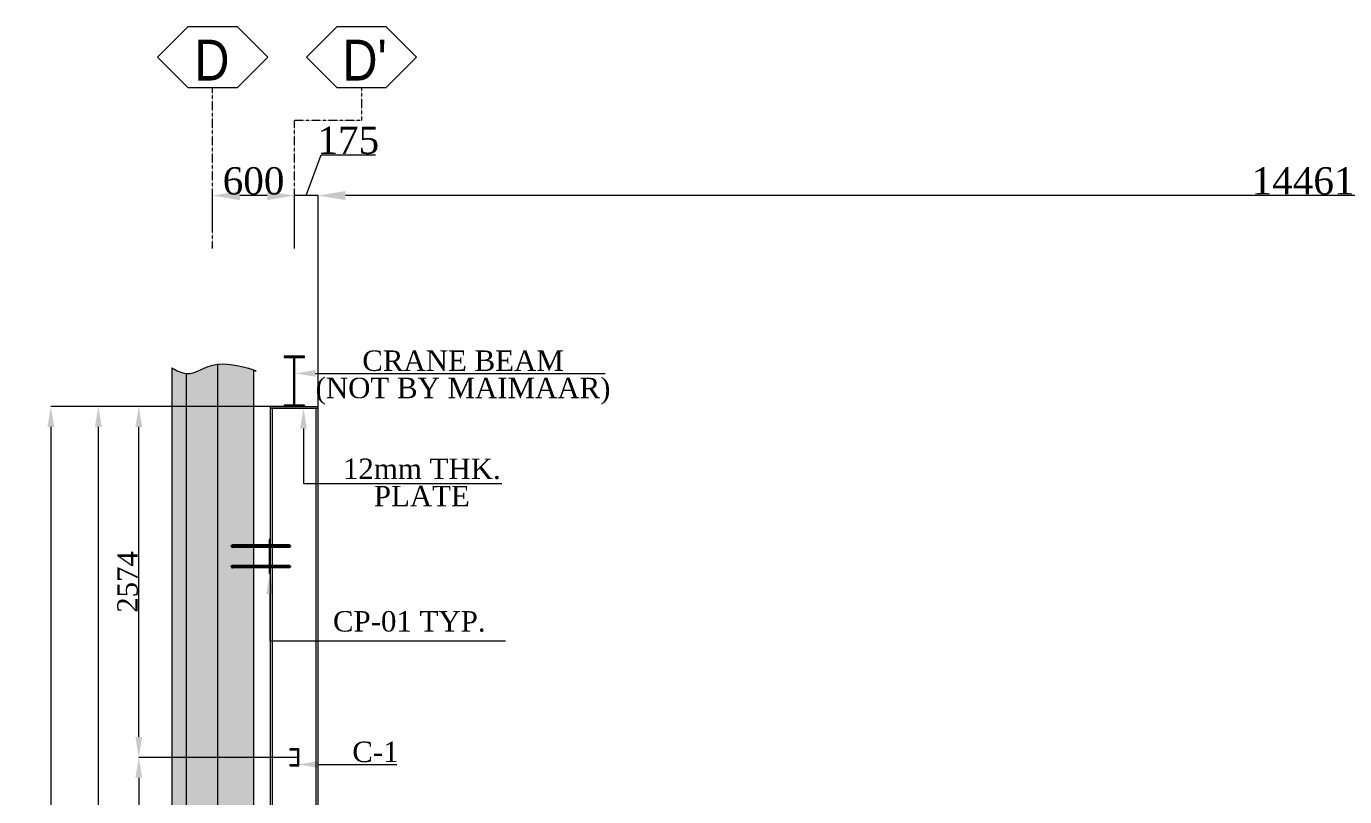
# Model space of a CAD drawing. Header units: millimetres. Extents: x 0 to 13151789, y -1482478 to 0.
# Drawn here: x 12772472 to 12782151, y -1391923 to -1386272 of the extents above; entities that cross this region are included whole.
import ezdxf
from ezdxf.entities.mleader import LeaderData, LeaderLine
from ezdxf.math import Vec2, Vec3

# ---------------------------------------------------------------- set-up
doc = ezdxf.new("R2010")
doc.units = ezdxf.units.MM
doc.header["$LTSCALE"] = 0.4
doc.header["$MEASUREMENT"] = 0
doc.header["$PDMODE"] = 66
doc.linetypes.add('CENTER', pattern=[2, 1.25, -0.25, 0.25, -0.25])
doc.linetypes.add('XKITLINE03', pattern=[6, 3, -1, 1, -1])
doc.layers.get('0').update_dxf_attribs({"lineweight": 0})
doc.layers.get('Defpoints').update_dxf_attribs({"lineweight": 0})
for name, color, linetype, lineweight in [('2', 3, 'Continuous', 0), ('COLUM HATCH', 7, 'Continuous', 0), ('Grid', 202, 'CENTER', 0), ('HATCH', 8, 'Continuous', 0), ('Layer 1', 7, 'Continuous', 0), ('MISCEL', 7, 'Continuous', 0), ('Other object type', 1, 'Continuous', 0), ('Outer Line', 1, 'Continuous', 0)]:
    doc.layers.add(name, color=color, linetype=linetype, lineweight=lineweight)
doc.styles.add('ARIAL_', font='arial.ttf')
doc.styles.add('style2', font='ARIALN.TTF')
doc.styles.add('TNROMAN', font='times.ttf')
doc.dimstyles.new('shahid', dxfattribs={"dimtxt": 37.0005, "dimasz": 20, "dimexe": 8, "dimexo": 10, "dimgap": 5, "dimtad": 3, "dimdec": 0, "dimrnd": 1, "dimzin": 0, "dimdsep": 46, "dimtxsty": 'style2', "dimcen": 0.09, "dimclrt": 1, "dimadec": 0, "dimazin": 0, "dimtfac": 1, "dimtdec": 0, "dimtix": 1, "dimtmove": 1, "dimatfit": 3, "dimfxl": 1, "dimtolj": 1, "dimtzin": 0, "dimlwd": 5, "dimlwe": 5, "dimarcsym": 0})

# ---------------------------------------------------------------- blocks, each defined once
blk = doc.blocks.new('*D164')
at = {"layer": 'Defpoints', "color": 0, "lineweight": 0, "transparency": 16777216}
for p in [(12774340.2, -1389061), (12772652.2, -1397061), (12774340.2, -1397061)]:
    blk.add_point(p, dxfattribs=at)
at = {"layer": 'Layer 1', "color": 8, "lineweight": 5, "transparency": 16777216}
for p, q in [((12774340.2, -1389061), (12772652.2, -1389061)), ((12772652.2, -1389211), (12772652.2, -1396911)), ((12774340.2, -1397061), (12772652.2, -1397061))]:
    blk.add_line(p, q, dxfattribs=at)
at = {"layer": 'Layer 1', "color": 8, "lineweight": 0, "transparency": 16777216}
for points in [[(12772627.2, -1389211), (12772677.2, -1389211), (12772652.2, -1389061)], [(12772627.2, -1396911), (12772677.2, -1396911), (12772652.2, -1397061)]]:
    blk.add_solid(points, dxfattribs=at)
at = {"layer": 'Layer 1', "color": 2, "lineweight": 0, "transparency": 16777216, "insert": (12772570.9, -1393061), "char_height": 150, "attachment_point": 5, "rotation": 90, "style": 'TNROMAN'}
blk.add_mtext('\\A1;8000', dxfattribs=at)
blk = doc.blocks.new('*D166')
at = {"layer": 'Defpoints', "color": 0, "lineweight": 0, "transparency": 16777216}
for p in [(12774265.2, -1389061), (12773000.7, -1396891), (12774265.2, -1396891)]:
    blk.add_point(p, dxfattribs=at)
at = {"layer": 'Layer 1', "color": 8, "lineweight": 5, "transparency": 16777216}
for p, q in [((12774265.2, -1389061), (12773000.7, -1389061)), ((12773000.7, -1389211), (12773000.7, -1396741)), ((12774265.2, -1396891), (12773000.7, -1396891))]:
    blk.add_line(p, q, dxfattribs=at)
at = {"layer": 'Layer 1', "color": 8, "lineweight": 0, "transparency": 16777216}
for points in [[(12772975.7, -1389211), (12773025.7, -1389211), (12773000.7, -1389061)], [(12772975.7, -1396741), (12773025.7, -1396741), (12773000.7, -1396891)]]:
    blk.add_solid(points, dxfattribs=at)
at = {"layer": 'Layer 1', "color": 2, "lineweight": 0, "transparency": 16777216, "insert": (12772919.2, -1392976), "char_height": 150, "attachment_point": 5, "rotation": 90, "style": 'TNROMAN'}
blk.add_mtext('\\A1;7830', dxfattribs=at)
blk = doc.blocks.new('*D163')
at = {"layer": 'Defpoints', "color": 0, "lineweight": 0, "transparency": 16777216}
for p in [(12774615.2, -1387513.4), (12774615.2, -1387566.7), (12789076.3, -1387900.6)]:
    blk.add_point(p, dxfattribs=at)
at = {"layer": 'Layer 1', "color": 8, "lineweight": 5, "transparency": 16777216}
for p, q in [((12774615.2, -1387566.7), (12774615.2, -1387513.4)), ((12788876.3, -1387513.4), (12774815.2, -1387513.4)), ((12789076.3, -1387900.6), (12789076.3, -1387513.4))]:
    blk.add_line(p, q, dxfattribs=at)
at = {"layer": 'Layer 1', "color": 8, "lineweight": 0, "transparency": 16777216}
for points in [[(12774815.2, -1387480.1), (12774815.2, -1387546.7), (12774615.2, -1387513.4)], [(12788876.3, -1387480.1), (12788876.3, -1387546.7), (12789076.3, -1387513.4)]]:
    blk.add_solid(points, dxfattribs=at)
at = {"layer": 'Layer 1', "color": 2, "lineweight": 0, "transparency": 16777216, "insert": (12781845.8, -1387406.7), "char_height": 200, "attachment_point": 5, "style": 'TNROMAN'}
blk.add_mtext('\\A1;14461', dxfattribs=at)
blk = doc.blocks.new('*D168')
at = {"layer": 'Defpoints', "color": 0, "lineweight": 0, "transparency": 16777216}
for p in [(12773840.2, -1387513.4), (12774440.7, -1387566.7), (12773840.2, -1387738.5)]:
    blk.add_point(p, dxfattribs=at)
at = {"layer": 'Layer 1', "color": 8, "lineweight": 5, "transparency": 16777216}
for p, q in [((12773840.2, -1387738.5), (12773840.2, -1387513.4)), ((12774240.7, -1387513.4), (12774040.2, -1387513.4)), ((12774440.7, -1387566.7), (12774440.7, -1387513.4))]:
    blk.add_line(p, q, dxfattribs=at)
at = {"layer": 'Layer 1', "color": 8, "lineweight": 0, "transparency": 16777216}
for points in [[(12774040.2, -1387480.1), (12774040.2, -1387546.7), (12773840.2, -1387513.4)], [(12774240.7, -1387480.1), (12774240.7, -1387546.7), (12774440.7, -1387513.4)]]:
    blk.add_solid(points, dxfattribs=at)
at = {"layer": 'Layer 1', "color": 2, "lineweight": 0, "transparency": 16777216, "insert": (12774140.5, -1387406.7), "char_height": 200, "attachment_point": 5, "style": 'TNROMAN'}
blk.add_mtext('\\A1;600', dxfattribs=at)
blk = doc.blocks.new('*D170')
at = {"layer": 'Defpoints', "color": 0, "lineweight": 0, "transparency": 16777216}
for p in [(12774440.2, -1387513.4), (12774440.2, -1387900.6), (12774615.2, -1389073)]:
    blk.add_point(p, dxfattribs=at)
at = {"layer": 'Layer 1', "color": 8, "lineweight": 5, "transparency": 16777216}
for p, q in [((12774527.7, -1387513.4), (12774636.6, -1387215.5)), ((12774636.6, -1387215.5), (12775035.5, -1387215.5)), ((12774440.2, -1387900.6), (12774440.2, -1387513.4)), ((12774615.2, -1387513.4), (12774440.2, -1387513.4)), ((12774615.2, -1387513.4), (12774440.2, -1387513.4)), ((12774615.2, -1389073), (12774615.2, -1387513.4))]:
    blk.add_line(p, q, dxfattribs=at)
at = {"layer": 'Layer 1', "color": 2, "lineweight": 0, "transparency": 16777216, "insert": (12774836.1, -1387108.5), "char_height": 200, "attachment_point": 5, "style": 'TNROMAN'}
blk.add_mtext('\\A1;175', dxfattribs=at)
blk = doc.blocks.new('*D288')
at = {"layer": 'Defpoints', "color": 0, "lineweight": 0, "transparency": 16777216}
for p in [(12773297.6, -1389061), (12774464.7, -1389061), (12774464.7, -1391635)]:
    blk.add_point(p, dxfattribs=at)
at = {"layer": 'Layer 1', "color": 8, "lineweight": 5, "transparency": 16777216}
for p, q in [((12774464.7, -1389061), (12773297.6, -1389061)), ((12773297.6, -1391485), (12773297.6, -1389211)), ((12774464.7, -1391635), (12773297.6, -1391635))]:
    blk.add_line(p, q, dxfattribs=at)
at = {"layer": 'Layer 1', "color": 8, "lineweight": 0, "transparency": 16777216}
for points in [[(12773272.6, -1389211), (12773322.6, -1389211), (12773297.6, -1389061)], [(12773272.6, -1391485), (12773322.6, -1391485), (12773297.6, -1391635)]]:
    blk.add_solid(points, dxfattribs=at)
at = {"layer": 'Layer 1', "color": 2, "lineweight": 0, "transparency": 16777216, "insert": (12773216.1, -1390348), "char_height": 150, "attachment_point": 5, "rotation": 90, "style": 'TNROMAN'}
blk.add_mtext('\\A1;2574', dxfattribs=at)
blk = doc.blocks.new('*D289')
at = {"layer": 'Defpoints', "color": 0, "lineweight": 0, "transparency": 16777216}
for p in [(12774464.7, -1391635), (12773297.6, -1397061), (12773496.2, -1397061)]:
    blk.add_point(p, dxfattribs=at)
at = {"layer": 'Layer 1', "color": 8, "lineweight": 5, "transparency": 16777216}
for p, q in [((12774464.7, -1391635), (12773297.6, -1391635)), ((12773297.6, -1391785), (12773297.6, -1396911)), ((12773496.2, -1397061), (12773297.6, -1397061))]:
    blk.add_line(p, q, dxfattribs=at)
at = {"layer": 'Layer 1', "color": 8, "lineweight": 0, "transparency": 16777216}
for points in [[(12773272.6, -1391785), (12773322.6, -1391785), (12773297.6, -1391635)], [(12773272.6, -1396911), (12773322.6, -1396911), (12773297.6, -1397061)]]:
    blk.add_solid(points, dxfattribs=at)
at = {"layer": 'Layer 1', "color": 2, "lineweight": 0, "transparency": 16777216, "insert": (12773216.3, -1394348), "char_height": 150, "attachment_point": 5, "rotation": 90, "style": 'TNROMAN'}
blk.add_mtext('\\A1;5426', dxfattribs=at)

msp = doc.modelspace()

# ---------------------------------------------------------------- hatches: boundary and pattern name
at = {"layer": 'COLUM HATCH', "lineweight": 0}
h = msp.add_hatch(dxfattribs=at)
h.set_pattern_fill('AR-B816C', color=251, scale=12.5)
h.set_pattern_definition([(0, (5158747.62, -1966907.05), (100, 100), [195.3125, -4.6875]), (0, (5158647.62, -1966902.37), (100, 100), [195.3125, -4.6875]), (90, (5158747.62, -1966907.05), (-100, 100), [-104.6875, 95.3125]), (90, (5158742.93, -1966907.05), (-100, 100), [-104.6875, 95.3125])])
edge = h.paths.add_edge_path()
edge.add_line((12773646.2, -1397061), (12773875.2, -1397061))
edge.add_line((12773875.2, -1397061), (12773875.2, -1388751))
edge.add_spline(control_points=[(12773875.2, -1388751), (12773777.5, -1388762.9), (12773717.1, -1388826.1), (12773646.2, -1388819.4)], knot_values=[113.753398, 113.753398, 113.753398, 113.753398, 352.738976, 352.738976, 352.738976, 352.738976], degree=3, periodic=0)
edge.add_line((12773646.2, -1388819.4), (12773646.2, -1397061))
at = {"layer": 'HATCH', "lineweight": 0}
h = msp.add_hatch(dxfattribs=at)
h.set_pattern_fill('AR-CONC', color=251, scale=22)
h.set_pattern_definition([(50, (5158747.62, -1966907.05), (157.7972402, -13.8054697), [16.5, -181.5]), (355, (5158747.62, -1966907.05), (-30.5252934, 165.4822694), [13.2, -145.2]), (100.4514445, (5158760.77, -1966908.2), (127.2719463, 151.676798), [14.0228422, -154.2512646]), (46.1842, (5158747.62, -1966863.05), (234.7930927, -36.414242), [24.75, -272.25]), (96.6356355, (5158767.19, -1966866.09), (205.625628, 214.306092), [21.034275, -231.377027]), (351.184164, (5158747.62, -1966863.05), (205.625628, 214.306092), [19.8, -217.8]), (21, (5158769.62, -1966874.05), (131.3195515, -88.576156), [16.5, -181.5]), (326, (5158769.62, -1966874.05), (53.529373, 159.53301), [13.2, -145.2]), (71.4514447, (5158780.56, -1966881.43), (184.848923, 70.9568536), [14.0228418, -154.2512646]), (37.5, (5158747.62, -1966907.05), (2.67516817, 73.23664784), [0, -143.44, 0, -147.4, 0, -145.75]), (7.5, (5158747.62, -1966907.05), (57.8752982, 86.7705766), [0, -84.04, 0, -140.14, 0, -55.55]), (327.5, (5158698.56, -1966907.05), (117.44093596, -4.9620718), [0, -55, 0, -171.6, 0, -227.7]), (317.5, (5158676.56, -1966907.05), (128.3009573, 22.0230961), [0, -71.5, 0, -113.96, 0, -161.7])])
edge = h.paths.add_edge_path()
edge.add_spline(control_points=[(12774158.3, -1388799.9), (12774148.8, -1388792.7), (12774050.4, -1388759), (12773954.8, -1388750.7)], knot_values=[413.486277, 413.486277, 413.486277, 413.486277, 624.848187, 624.848187, 624.848187, 624.848187], degree=3, periodic=0)
edge.add_spline(control_points=[(12773954.8, -1388750.7), (12773945.4, -1388749.9), (12773936, -1388749.3), (12773926.7, -1388749)], knot_values=[392.638294, 392.638294, 392.638294, 392.638294, 413.486277, 413.486277, 413.486277, 413.486277], degree=3, periodic=0)
edge.add_spline(control_points=[(12773926.7, -1388749), (12773925.1, -1388749), (12773923.5, -1388748.9), (12773922, -1388748.9)], knot_values=[389.096866, 389.096866, 389.096866, 389.096866, 392.638294, 392.638294, 392.638294, 392.638294], degree=3, periodic=0)
edge.add_spline(control_points=[(12773922, -1388748.9), (12773905.8, -1388748.6), (12773890.1, -1388749.2), (12773875.2, -1388751), (12773875.2, -1388751)], knot_values=[352.738976, 352.738976, 352.738976, 352.738976, 389.096866, 389.096866, 389.096866, 389.096866, 389.096866], degree=3, periodic=0)
edge.add_line((12773875.2, -1388751), (12773875.2, -1397061))
edge.add_line((12773875.2, -1397061), (12774140.2, -1397061))
edge.add_line((12774140.2, -1397061), (12774140.2, -1388791.9))
edge = h.paths.add_edge_path()
edge.add_spline(control_points=[(12773875.2, -1388751), (12773875.2, -1388751), (12773875.2, -1388751), (12773875.2, -1388751)], knot_values=[352.737657, 352.737657, 352.737657, 352.737657, 352.738976, 352.738976, 352.738976, 352.738976], degree=3, periodic=0)
edge.add_spline(control_points=[(12773875.2, -1388751), (12773875.2, -1388751), (12773875.2, -1388751), (12773875.2, -1388751)], knot_values=[352.735807, 352.735807, 352.735807, 352.735807, 352.737657, 352.737657, 352.737657, 352.737657], degree=3, periodic=0)
edge.add_spline(control_points=[(12773875.2, -1388751), (12773870.4, -1388751.6), (12773865.6, -1388752.3), (12773860.9, -1388753.2)], knot_values=[340.792994, 340.792994, 340.792994, 340.792994, 352.735807, 352.735807, 352.735807, 352.735807], degree=3, periodic=0)
edge.add_spline(control_points=[(12773860.9, -1388753.2), (12773857.1, -1388753.8), (12773853.4, -1388754.6), (12773849.7, -1388755.4)], knot_values=[331.202365, 331.202365, 331.202365, 331.202365, 340.792994, 340.792994, 340.792994, 340.792994], degree=3, periodic=0)
edge.add_spline(control_points=[(12773849.7, -1388755.4), (12773847, -1388756), (12773844.3, -1388756.6), (12773841.7, -1388757.3)], knot_values=[324.14125, 324.14125, 324.14125, 324.14125, 331.202365, 331.202365, 331.202365, 331.202365], degree=3, periodic=0)
edge.add_spline(control_points=[(12773841.7, -1388757.3), (12773838.8, -1388758), (12773835.9, -1388758.8), (12773833.1, -1388759.6)], knot_values=[316.392028, 316.392028, 316.392028, 316.392028, 324.14125, 324.14125, 324.14125, 324.14125], degree=3, periodic=0)
edge.add_spline(control_points=[(12773833.1, -1388759.6), (12773817.2, -1388764.1), (12773802.2, -1388769.6), (12773788, -1388775.6)], knot_values=[272.886474, 272.886474, 272.886474, 272.886474, 316.392028, 316.392028, 316.392028, 316.392028], degree=3, periodic=0)
edge.add_spline(control_points=[(12773788, -1388775.6), (12773755.5, -1388789.1), (12773726.7, -1388804.6), (12773698.2, -1388813.2)], knot_values=[173.500168, 173.500168, 173.500168, 173.500168, 272.886474, 272.886474, 272.886474, 272.886474], degree=3, periodic=0)
edge.add_spline(control_points=[(12773698.2, -1388813.2), (12773695.6, -1388814), (12773693, -1388814.7), (12773690.4, -1388815.3)], knot_values=[164.495256, 164.495256, 164.495256, 164.495256, 173.49922, 173.49922, 173.49922, 173.49922], degree=3, periodic=0)
edge.add_spline(control_points=[(12773686.9, -1388816.2), (12773683.7, -1388817), (12773680.5, -1388817.6), (12773677.3, -1388818.1)], knot_values=[149.254601, 149.254601, 149.254601, 149.254601, 160.330745, 160.330745, 160.330745, 160.330745], degree=3, periodic=0)
edge.add_spline(control_points=[(12773667.8, -1388819.4), (12773665, -1388819.6), (12773662.2, -1388819.8), (12773659.4, -1388819.8)], knot_values=[128.690006, 128.690006, 128.690006, 128.690006, 138.318419, 138.318419, 138.318419, 138.318419], degree=3, periodic=0)
edge.add_spline(control_points=[(12773659.4, -1388819.8), (12773657.4, -1388819.9), (12773655.3, -1388819.9), (12773653.2, -1388819.8)], knot_values=[121.612033, 121.612033, 121.612033, 121.612033, 128.690006, 128.690006, 128.690006, 128.690006], degree=3, periodic=0)
edge.add_line((12773646.2, -1388819.7), (12773646.2, -1397061))
edge.add_line((12773646.2, -1397061), (12773875.2, -1397061))
edge.add_line((12773875.2, -1397061), (12773875.2, -1388751))
edge = h.paths.add_edge_path()
edge.add_spline(control_points=[(12773641.2, -1388818.8), (12773638.3, -1388818.4), (12773635.4, -1388817.9), (12773632.5, -1388817.2)], knot_values=[98.408551, 98.408551, 98.408551, 98.408551, 108.082426, 108.082426, 108.082426, 108.082426], degree=3, periodic=0)
edge.add_spline(control_points=[(12773632.5, -1388817.2), (12773626.8, -1388816.1), (12773621.1, -1388814.5), (12773615.3, -1388812.6)], knot_values=[79.644726, 79.644726, 79.644726, 79.644726, 98.408551, 98.408551, 98.408551, 98.408551], degree=3, periodic=0)
edge.add_spline(control_points=[(12773615.3, -1388812.6), (12773611.7, -1388811.5), (12773608.2, -1388810.2), (12773604.5, -1388808.9)], knot_values=[68.020514, 68.020514, 68.020514, 68.020514, 79.644726, 79.644726, 79.644726, 79.644726], degree=3, periodic=0)
edge.add_spline(control_points=[(12773604.5, -1388808.9), (12773598.7, -1388806.6), (12773592.7, -1388804.1), (12773586.8, -1388801.4)], knot_values=[49.01252, 49.01252, 49.01252, 49.01252, 68.020514, 68.020514, 68.020514, 68.020514], degree=3, periodic=0)
edge.add_spline(control_points=[(12773586.8, -1388801.4), (12773579.3, -1388798.1), (12773571.8, -1388794.4), (12773564.2, -1388790.6)], knot_values=[25.182378, 25.182378, 25.182378, 25.182378, 49.01252, 49.01252, 49.01252, 49.01252], degree=3, periodic=0)
edge.add_spline(control_points=[(12773564.2, -1388790.6), (12773556.5, -1388786.6), (12773548.7, -1388782.6), (12773541, -1388778.5)], knot_values=[0.776139, 0.776139, 0.776139, 0.776139, 25.182378, 25.182378, 25.182378, 25.182378], degree=3, periodic=0)
edge.add_line((12773540.2, -1388778.1), (12773540.2, -1397061))
edge.add_line((12773540.2, -1397061), (12773646.2, -1397061))
edge.add_line((12773646.2, -1397061), (12773646.2, -1388819.6))
at = {"layer": 'Other object type', "lineweight": 0}
h = msp.add_hatch(dxfattribs=at)
h.set_pattern_fill('ANSI31', color=4)
h.set_pattern_definition([(45, (5159831.27947, -1962860.20275), (-0.0883883476483, 0.0883883476483), [])])
h.paths.add_polyline_path([(12774365.2, -1389061), (12774365.2, -1389051), (12774436.2, -1389051), (12774436.2, -1388701), (12774365.2, -1388701), (12774365.2, -1388691), (12774515.2, -1388691), (12774515.2, -1388701), (12774444.2, -1388701), (12774444.2, -1389051), (12774515.2, -1389051), (12774515.2, -1389061)])
h = msp.add_hatch(dxfattribs=at)
h.set_pattern_fill('ANSI31', color=241, angle=180)
h.set_pattern_definition([(225, (20390570.46214, -834710.52866), (0.0883883476483, -0.0883883476483), [])])
h.paths.add_polyline_path([(12774471.7, -1391572.5), (12774408.7, -1391572.5), (12774408.7, -1391581.5), (12774464.7, -1391581.5), (12774464.7, -1391688.5), (12774408.7, -1391688.5), (12774408.7, -1391697.5), (12774471.7, -1391697.5)])

# ---------------------------------------------------------------- linework, layer by layer
at = {"lineweight": 0, "ltscale": 0.0025}
for points in [[(12774596.2, -1388792.9), (12774446.2, -1388817.9), (12774596.2, -1388842.9)], [(12774532.1, -1389223), (12774507.1, -1389073), (12774482.1, -1389223)], [(12774284.6, -1390436), (12774259.6, -1390286), (12774234.6, -1390436)], [(12774614.7, -1391662.4), (12774464.7, -1391687.4), (12774614.7, -1391712.4)]]:
    msp.add_solid(points, dxfattribs=at)
at = {"layer": '2', "lineweight": 0}
for p, q in [((12774265.2, -1394250.2), (12774265.2, -1389061)), ((12774280.2, -1394250.2), (12774280.2, -1389073)), ((12774600.2, -1394891), (12774600.2, -1389073)), ((12774615.2, -1394891), (12774615.2, -1389061))]:
    msp.add_line(p, q, dxfattribs=at)
at = {"layer": 'Grid', "linetype": 'XKITLINE03', "lineweight": 0}
for p, q in [((12773840.2, -1387900.6), (12773840.2, -1386723.1)), ((12774933.1, -1386723.1), (12774933.1, -1386961.4)), ((12774440.2, -1387900.6), (12774440.2, -1386961.4)), ((12774933.1, -1386961.4), (12774440.2, -1386961.4))]:
    msp.add_line(p, q, dxfattribs=at)
at = {"layer": 'Grid', "linetype": 'XKITLINE03', "lineweight": 0, "ltscale": 350}
for points in [[(12774019.3, -1386723.1), (12773661.2, -1386723.1), (12773435.6, -1386497.5), (12773661.2, -1386271.9), (12774019.3, -1386271.9), (12774244.9, -1386497.5)], [(12775112.1, -1386723.1), (12774754.1, -1386723.1), (12774528.5, -1386497.5), (12774754.1, -1386271.9), (12775112.1, -1386271.9), (12775337.8, -1386497.5)]]:
    msp.add_lwpolyline(points, close=True, dxfattribs=at)
at = {"layer": 'MISCEL', "color": 1, "lineweight": 0}
for p, q in [((12774415.7, -1390086), (12773970.4, -1390086)), ((12774406.2, -1390076.9), (12773985.5, -1390076.9)), ((12773986, -1390095.2), (12773985.6, -1390095.2)), ((12774037.9, -1390076.9), (12773986, -1390076.9)), ((12774037.9, -1390095.2), (12773986.1, -1390095.2)), ((12774405.9, -1390095.2), (12773990.5, -1390095.2)), ((12774019.3, -1390095.2), (12774019.3, -1390076.9)), ((12774280.1, -1390077.4), (12774280.4, -1390095.2)), ((12774282.1, -1390081.6), (12774282.3, -1390092.2)), ((12774284.1, -1390077.4), (12774284.2, -1390086)), ((12774285.8, -1390081.6), (12774286, -1390092.2)), ((12774287.5, -1390077.4), (12774287.8, -1390095.2)), ((12774289.2, -1390081.6), (12774289.4, -1390092.2)), ((12774292.6, -1390081.6), (12774292.8, -1390092.2)), ((12774294.3, -1390076.9), (12774294.6, -1390095.2)), ((12774296.3, -1390081.1), (12774296.5, -1390091.7)), ((12774298.2, -1390076.9), (12774298.6, -1390095.2)), ((12774299.6, -1390086), (12774407.6, -1390086)), ((12774300, -1390081.1), (12774300.2, -1390091.7)), ((12774301.6, -1390076.9), (12774302, -1390095.2)), ((12774303.4, -1390081.1), (12774303.6, -1390091.7)), ((12774305, -1390076.9), (12774305.4, -1390095.2)), ((12774306.8, -1390081.1), (12774307, -1390091.7)), ((12774308.4, -1390076.9), (12774308.8, -1390095.2)), ((12774308.4, -1390076.9), (12774308.8, -1390095.2)), ((12774310.5, -1390081.1), (12774310.7, -1390091.7)), ((12774312.4, -1390076.9), (12774312.7, -1390095.2)), ((12774314.2, -1390081.1), (12774314.4, -1390091.7)), ((12774315.8, -1390076.9), (12774316.2, -1390095.2)), ((12774317.6, -1390081.1), (12774317.8, -1390091.7)), ((12774319.2, -1390076.9), (12774319.6, -1390095.2)), ((12774321, -1390081.1), (12774321.2, -1390091.7)), ((12774322.6, -1390076.9), (12774323, -1390095.2)), ((12774324.4, -1390081.1), (12774324.6, -1390091.7)), ((12774326, -1390076.9), (12774326.4, -1390095.2)), ((12774327.8, -1390081.1), (12774328, -1390091.7)), ((12774329.4, -1390076.9), (12774329.8, -1390095.2)), ((12774330.4, -1390081.1), (12774330.6, -1390091.7)), ((12774332, -1390076.9), (12774332.3, -1390095.2)), ((12774334.1, -1390081.1), (12774334.2, -1390091.7)), ((12774336, -1390076.9), (12774336.3, -1390095.2)), ((12774337.8, -1390081.1), (12774338, -1390091.7)), ((12774339.4, -1390076.9), (12774339.7, -1390095.2)), ((12774341.2, -1390081.1), (12774341.4, -1390091.7)), ((12774342.8, -1390076.9), (12774343.1, -1390095.2)), ((12774344.6, -1390081.1), (12774344.8, -1390091.7)), ((12774346.2, -1390076.9), (12774346.5, -1390095.2)), ((12774348, -1390081.1), (12774348.2, -1390091.7)), ((12774349.6, -1390076.9), (12774349.9, -1390095.2)), ((12774351.4, -1390081.1), (12774351.6, -1390091.7)), ((12774353, -1390076.9), (12774353.3, -1390095.2)), ((12774353.9, -1390081.1), (12774354.1, -1390091.7)), ((12774355.6, -1390076.9), (12774355.9, -1390095.2)), ((12774357.6, -1390081.1), (12774357.8, -1390091.7)), ((12774359.6, -1390076.9), (12774359.9, -1390095.2)), ((12774361.3, -1390081.1), (12774361.5, -1390091.7)), ((12774363, -1390076.9), (12774363.3, -1390095.2)), ((12774364.7, -1390081.1), (12774364.9, -1390091.7)), ((12774366.4, -1390076.9), (12774366.7, -1390095.2)), ((12774368.1, -1390081.1), (12774368.3, -1390091.7)), ((12774369.8, -1390076.9), (12774370.1, -1390095.2)), ((12774371.5, -1390081.1), (12774371.7, -1390091.7)), ((12774373.2, -1390076.5), (12774373.5, -1390094.9)), ((12774373.2, -1390076.9), (12774373.5, -1390095.2)), ((12774374.1, -1390081.1), (12774374.3, -1390091.7)), ((12774375.7, -1390076.9), (12774376, -1390095.2)), ((12774377.8, -1390081.1), (12774378, -1390091.7)), ((12774379.7, -1390076.9), (12774380, -1390095.2)), ((12774381.5, -1390081.1), (12774381.7, -1390091.7)), ((12774383.1, -1390076.9), (12774383.4, -1390095.2)), ((12774384.9, -1390081.1), (12774385.1, -1390091.7)), ((12774386.5, -1390076.9), (12774386.8, -1390095.2)), ((12774388.3, -1390081.1), (12774388.5, -1390091.7)), ((12774389.9, -1390076.9), (12774390.2, -1390095.2)), ((12774390, -1390076.9), (12774390.3, -1390095.2)), ((12774391.7, -1390081.1), (12774391.9, -1390091.7)), ((12774391.8, -1390081.1), (12774392, -1390091.7)), ((12774393.3, -1390076.9), (12774393.6, -1390095.2)), ((12774393.4, -1390076.9), (12774393.7, -1390095.2)), ((12774395.2, -1390081.1), (12774395.4, -1390091.7)), ((12774396.8, -1390076.9), (12774397.1, -1390095.2)), ((12774398.6, -1390081.1), (12774398.8, -1390091.7)), ((12774400.2, -1390076.9), (12774400.5, -1390095.2)), ((12774402, -1390081.1), (12774402.2, -1390091.7)), ((12774403.6, -1390076.9), (12774403.9, -1390095.2)), ((12774404.9, -1390081.1), (12774405.1, -1390091.7)), ((12774406.6, -1390094.1), (12774405.9, -1390095.2)), ((12774406.6, -1390077.9), (12774406.2, -1390076.9)), ((12774406.6, -1390086), (12774406.6, -1390077.9)), ((12774406.6, -1390086), (12774406.6, -1390094.1)), ((12774415.7, -1390236), (12773970.4, -1390236)), ((12774406.2, -1390226.9), (12773985.5, -1390226.9)), ((12773986, -1390245.2), (12773985.6, -1390245.2)), ((12774037.9, -1390226.9), (12773986, -1390226.9)), ((12774037.9, -1390245.2), (12773986.1, -1390245.2)), ((12774405.9, -1390245.2), (12773990.5, -1390245.2)), ((12774019.3, -1390245.2), (12774019.3, -1390226.9)), ((12774280.1, -1390227.4), (12774280.4, -1390245.2)), ((12774282.1, -1390231.6), (12774282.3, -1390242.2)), ((12774284.1, -1390227.4), (12774284.2, -1390236)), ((12774285.8, -1390231.6), (12774286, -1390242.2)), ((12774287.5, -1390227.4), (12774287.8, -1390245.2)), ((12774289.2, -1390231.6), (12774289.4, -1390242.2)), ((12774292.6, -1390231.6), (12774292.8, -1390242.2)), ((12774294.3, -1390226.9), (12774294.6, -1390245.2)), ((12774296.3, -1390231.1), (12774296.5, -1390241.7)), ((12774298.2, -1390226.9), (12774298.6, -1390245.2)), ((12774299.6, -1390236), (12774407.6, -1390236)), ((12774300, -1390231.1), (12774300.2, -1390241.7)), ((12774301.6, -1390226.9), (12774302, -1390245.2)), ((12774303.4, -1390231.1), (12774303.6, -1390241.7)), ((12774305, -1390226.9), (12774305.4, -1390245.2)), ((12774306.8, -1390231.1), (12774307, -1390241.7)), ((12774308.4, -1390226.9), (12774308.8, -1390245.2)), ((12774308.4, -1390226.9), (12774308.8, -1390245.2)), ((12774310.5, -1390231.1), (12774310.7, -1390241.7)), ((12774312.4, -1390226.9), (12774312.7, -1390245.2)), ((12774314.2, -1390231.1), (12774314.4, -1390241.7)), ((12774315.8, -1390226.9), (12774316.2, -1390245.2)), ((12774317.6, -1390231.1), (12774317.8, -1390241.7)), ((12774319.2, -1390226.9), (12774319.6, -1390245.2)), ((12774321, -1390231.1), (12774321.2, -1390241.7)), ((12774322.6, -1390226.9), (12774323, -1390245.2)), ((12774324.4, -1390231.1), (12774324.6, -1390241.7)), ((12774326, -1390226.9), (12774326.4, -1390245.2)), ((12774327.8, -1390231.1), (12774328, -1390241.7)), ((12774329.4, -1390226.9), (12774329.8, -1390245.2)), ((12774330.4, -1390231.1), (12774330.6, -1390241.7)), ((12774332, -1390226.9), (12774332.3, -1390245.2)), ((12774334.1, -1390231.1), (12774334.2, -1390241.7)), ((12774336, -1390226.9), (12774336.3, -1390245.2)), ((12774337.8, -1390231.1), (12774338, -1390241.7)), ((12774339.4, -1390226.9), (12774339.7, -1390245.2)), ((12774341.2, -1390231.1), (12774341.4, -1390241.7)), ((12774342.8, -1390226.9), (12774343.1, -1390245.2)), ((12774344.6, -1390231.1), (12774344.8, -1390241.7)), ((12774346.2, -1390226.9), (12774346.5, -1390245.2)), ((12774348, -1390231.1), (12774348.2, -1390241.7)), ((12774349.6, -1390226.9), (12774349.9, -1390245.2)), ((12774351.4, -1390231.1), (12774351.6, -1390241.7)), ((12774353, -1390226.9), (12774353.3, -1390245.2)), ((12774353.9, -1390231.1), (12774354.1, -1390241.7)), ((12774355.6, -1390226.9), (12774355.9, -1390245.2)), ((12774357.6, -1390231.1), (12774357.8, -1390241.7)), ((12774359.6, -1390226.9), (12774359.9, -1390245.2)), ((12774361.3, -1390231.1), (12774361.5, -1390241.7)), ((12774363, -1390226.9), (12774363.3, -1390245.2)), ((12774364.7, -1390231.1), (12774364.9, -1390241.7)), ((12774366.4, -1390226.9), (12774366.7, -1390245.2)), ((12774368.1, -1390231.1), (12774368.3, -1390241.7)), ((12774369.8, -1390226.9), (12774370.1, -1390245.2)), ((12774371.5, -1390231.1), (12774371.7, -1390241.7)), ((12774373.2, -1390226.5), (12774373.5, -1390244.9)), ((12774373.2, -1390226.9), (12774373.5, -1390245.2)), ((12774374.1, -1390231.1), (12774374.3, -1390241.7)), ((12774375.7, -1390226.9), (12774376, -1390245.2)), ((12774377.8, -1390231.1), (12774378, -1390241.7)), ((12774379.7, -1390226.9), (12774380, -1390245.2)), ((12774381.5, -1390231.1), (12774381.7, -1390241.7)), ((12774383.1, -1390226.9), (12774383.4, -1390245.2)), ((12774384.9, -1390231.1), (12774385.1, -1390241.7)), ((12774386.5, -1390226.9), (12774386.8, -1390245.2)), ((12774388.3, -1390231.1), (12774388.5, -1390241.7)), ((12774389.9, -1390226.9), (12774390.2, -1390245.2)), ((12774390, -1390226.9), (12774390.3, -1390245.2)), ((12774391.7, -1390231.1), (12774391.9, -1390241.7)), ((12774391.8, -1390231.1), (12774392, -1390241.7)), ((12774393.3, -1390226.9), (12774393.6, -1390245.2)), ((12774393.4, -1390226.9), (12774393.7, -1390245.2)), ((12774395.2, -1390231.1), (12774395.4, -1390241.7)), ((12774396.8, -1390226.9), (12774397.1, -1390245.2)), ((12774398.6, -1390231.1), (12774398.8, -1390241.7)), ((12774400.2, -1390226.9), (12774400.5, -1390245.2)), ((12774402, -1390231.1), (12774402.2, -1390241.7)), ((12774403.6, -1390226.9), (12774403.9, -1390245.2)), ((12774404.9, -1390231.1), (12774405.1, -1390241.7)), ((12774406.6, -1390244.1), (12774405.9, -1390245.2)), ((12774406.6, -1390227.9), (12774406.2, -1390226.9)), ((12774406.6, -1390236), (12774406.6, -1390227.9)), ((12774406.6, -1390236), (12774406.6, -1390244.1))]:
    msp.add_line(p, q, dxfattribs=at)
for centre in [(12773986, -1390086), (12773986, -1390236)]:
    msp.add_arc(centre, 9.17, 90, 270.03373, dxfattribs=at)
at = {"layer": 'Other object type', "color": 241, "lineweight": 0}
for p, q in [((12773875.2, -1388751), (12773875.2, -1397061)), ((12773540.2, -1388778.1), (12773540.2, -1397061)), ((12773646.2, -1388819.4), (12773646.2, -1397061)), ((12774140.2, -1388791.9), (12774140.2, -1397061)), ((12774265.2, -1389061), (12774615.2, -1389061)), ((12774265.2, -1389073), (12774615.2, -1389073)), ((12774471.7, -1391572.5), (12774408.7, -1391572.5)), ((12774408.7, -1391581.5), (12774408.7, -1391572.5)), ((12774464.7, -1391581.5), (12774408.7, -1391581.5)), ((12774464.7, -1391688.5), (12774464.7, -1391581.5)), ((12774471.7, -1391697.5), (12774471.7, -1391572.5)), ((12774408.7, -1391688.5), (12774464.7, -1391688.5)), ((12774408.7, -1391697.5), (12774408.7, -1391688.5)), ((12774408.7, -1391697.5), (12774471.7, -1391697.5))]:
    msp.add_line(p, q, dxfattribs=at)
at = {"layer": 'Other object type', "color": 0, "lineweight": 0}
for p, q in [((12774596.2, -1388817.9), (12776721.5, -1388817.9)), ((12774507.1, -1389223), (12774507.1, -1389624.9)), ((12774507.1, -1389624.9), (12775962.2, -1389624.9)), ((12774259.6, -1390436), (12774259.6, -1390780.5)), ((12774259.6, -1390780.5), (12775989.8, -1390780.5)), ((12774614.7, -1391687.4), (12775191.4, -1391687.4))]:
    msp.add_line(p, q, dxfattribs=at)
at = {"layer": 'Other object type', "color": 4, "lineweight": 0}
msp.add_lwpolyline([(12774444.2, -1388701), (12774515.2, -1388701), (12774515.2, -1388691), (12774365.2, -1388691), (12774365.2, -1388701), (12774436.2, -1388701), (12774436.2, -1389051), (12774365.2, -1389051), (12774365.2, -1389061), (12774515.2, -1389061), (12774515.2, -1389051), (12774444.2, -1389051)], close=True, dxfattribs=at)
at = {"layer": 'Other object type', "color": 241, "lineweight": 0}
msp.add_lwpolyline([(12774265.2, -1390036), (12774255.2, -1390036), (12774255.2, -1390286), (12774265.2, -1390286)], close=True, dxfattribs=at)
msp.add_open_spline([(12773540.2, -1388778.1), (12773576.4, -1388797.1), (12773688.4, -1388856.2), (12773850.3, -1388686.7), (12774195.4, -1388807.7), (12774151.1, -1388800.8), (12774140.2, -1388798.4)], degree=3, knots=[0, 0, 0, 0, 113.753398, 352.738976, 640.740206, 691.727845, 691.727845, 691.727845, 691.727845], dxfattribs=at)

# ---------------------------------------------------------------- texts
at = {"layer": 'Grid', "color": 2, "lineweight": 0, "style": 'ARIAL_', "width": 0.85}
for s, p in [('D', (12773706.5, -1386669.1)), ("D'", (12774793.4, -1386669.1))]:
    msp.add_text(s, height=300, dxfattribs=at).set_placement(p)

# ---------------------------------------------------------------- dimensions: what is measured, and where the dimension line sits
at = {"layer": 'Layer 1', "color": 241, "lineweight": 0}
dim = msp.add_linear_dim(base=(12774440.2, -1387513.4), p1=(12774615.2, -1389073), p2=(12774440.2, -1387900.6), dimstyle='shahid', override={"dimtxt": 200, "dimasz": 200, "dimexe": 0, "dimexo": 0, "dimtxsty": 'TNROMAN', "dimclrd": 8, "dimclre": 8, "dimclrt": 2}, dxfattribs=at)
dim.commit()
dim.dimension.update_dxf_attribs({"geometry": '*D170', "text_midpoint": (12774641.6, -1387215.5), "dimtype": 160})
dim = msp.add_linear_dim(base=(12773840.2484, -1387513.4164), p1=(12774440.6861, -1387566.6736), p2=(12773840.2484, -1387738.5225), dimstyle='shahid', override={"dimtxt": 200, "dimasz": 200, "dimexe": 0, "dimexo": 0, "dimtxsty": 'TNROMAN', "dimclrd": 8, "dimclre": 8, "dimclrt": 2}, dxfattribs=at)
dim.commit()
dim.dimension.update_dxf_attribs({"geometry": '*D168', "text_midpoint": (12774140.4673, -1387406.686)})
at = {"layer": 'Layer 1', "color": 0, "lineweight": 0}
dim = msp.add_linear_dim(base=(12774615.2, -1387513.4), p1=(12789076.3, -1387900.6), p2=(12774615.2, -1387566.7), dimstyle='shahid', override={"dimtxt": 200, "dimasz": 200, "dimexe": 0, "dimexo": 0, "dimtxsty": 'TNROMAN', "dimclrd": 8, "dimclre": 8, "dimclrt": 2}, dxfattribs=at)
dim.commit()
dim.dimension.update_dxf_attribs({"geometry": '*D163', "text_midpoint": (12781845.8, -1387406.7)})
for p1, p2, distance, picture, middle in [((12774340.2, -1389061), (12774340.2, -1397061), -1688.1, '*D164', (12772570.9, -1393061)), ((12774265.2, -1389061), (12774265.2, -1396891), -1264.5, '*D166', (12772919.2, -1392976))]:
    dim = msp.add_aligned_dim(p1=p1, p2=p2, distance=distance, dimstyle='shahid', override={"dimtxt": 150, "dimasz": 150, "dimexe": 0, "dimexo": 0, "dimtxsty": 'TNROMAN', "dimclrd": 8, "dimclre": 8, "dimclrt": 2}, dxfattribs=at)
    dim.commit()
    dim.dimension.update_dxf_attribs({"geometry": picture, "text_midpoint": middle})
dim = msp.add_linear_dim(base=(12773297.6, -1389061), p1=(12774464.7, -1391635), p2=(12774464.7, -1389061), angle=90, dimstyle='shahid', override={"dimtxt": 150, "dimasz": 150, "dimexe": 0, "dimexo": 0, "dimtxsty": 'TNROMAN', "dimclrd": 8, "dimclre": 8, "dimclrt": 2}, dxfattribs=at)
dim.commit()
dim.dimension.update_dxf_attribs({"geometry": '*D288', "text_midpoint": (12773216.1, -1390348)})
at = {"layer": 'Layer 1', "color": 241, "lineweight": 0}
dim = msp.add_linear_dim(base=(12773297.6, -1397061), p1=(12774464.7, -1391635), p2=(12773496.2, -1397061), angle=90, dimstyle='shahid', override={"dimtxt": 150, "dimasz": 150, "dimexe": 0, "dimexo": 0, "dimtxsty": 'TNROMAN', "dimclrd": 8, "dimclre": 8, "dimclrt": 2}, dxfattribs=at)
dim.commit()
dim.dimension.update_dxf_attribs({"geometry": '*D289', "text_midpoint": (12773216.3, -1394348)})

# ---------------------------------------------------------------- leaders
at = {"layer": 'Outer Line', "color": 0, "lineweight": 0}
ml = msp.add_multileader_mtext('Standard', dxfattribs=at)
ml.set_content('CRANE BEAM \\P(NOT BY MAIMAAR) ', color=7, style='TNROMAN')
ml.set_leader_properties(color=215)
ml.build(insert=Vec2(0, 0))
ml.multileader.update_dxf_attribs({"dogleg_length": 92.4, "arrow_head_size": 50})
ctx = ml.context
ctx.base_point, ctx.char_height, ctx.arrow_head_size, ctx.landing_gap_size, ctx.plane_origin = Vec3(12774579.3, -1388748.3), 150, 50, 50, Vec3(12847092.2, -1393053.4)
ctx.text_align_type = 1
ctx.mtext.insert, ctx.mtext.rotation, ctx.mtext.width, ctx.mtext.defined_height, ctx.mtext.alignment, ctx.mtext.line_spacing_factor, ctx.mtext.flow_direction = Vec3(12775678.3, -1388649.7), 6.283185, 2692.609, 304.4, 2, 0.8, 5
ml = msp.add_multileader_mtext('Standard', dxfattribs=at)
ml.set_content('12mm THK. PLATE', color=7, style='TNROMAN')
ml.set_leader_properties(color=215)
ml.build(insert=Vec2(0, 0))
ml.multileader.update_dxf_attribs({"dogleg_length": 92.4, "arrow_head_size": 50})
ctx = ml.context
ctx.base_point, ctx.char_height, ctx.arrow_head_size, ctx.landing_gap_size, ctx.plane_origin = Vec3(12774781, -1389517.9), 150, 50, 50, Vec3(12847187.8, -1385436.5)
ctx.text_align_type = 1
ctx.mtext.insert, ctx.mtext.width, ctx.mtext.defined_height, ctx.mtext.alignment, ctx.mtext.line_spacing_factor, ctx.mtext.flow_direction = Vec3(12775376.1, -1389442.9), 1346.984, 304.4, 2, 0.8, 5
ml = msp.add_multileader_mtext('Standard', dxfattribs=at)
ml.set_content('CP-01 TYP.', color=7, style='TNROMAN')
ml.set_leader_properties(color=215)
ml.build(insert=Vec2(0, 0))
ml.multileader.update_dxf_attribs({"dogleg_length": 92.4, "arrow_head_size": 50})
ctx = ml.context
ctx.base_point, ctx.char_height, ctx.arrow_head_size, ctx.landing_gap_size, ctx.plane_origin = Vec3(12774697.8, -1390638.8), 150, 50, 50, Vec3(12846901.9, -1386555.7)
ctx.text_align_type = 1
ctx.mtext.insert, ctx.mtext.width, ctx.mtext.defined_height, ctx.mtext.alignment, ctx.mtext.line_spacing_factor, ctx.mtext.flow_direction = Vec3(12775283.6, -1390562.1), 1986.677, 304.4, 2, 0.8, 5
ml = msp.add_multileader_mtext('Standard', dxfattribs=at)
ml.set_content('C-1', color=7, style='TNROMAN')
ml.set_leader_properties(color=215)
ml.build(insert=Vec2(0, 0))
ml.multileader.update_dxf_attribs({"dogleg_length": 92.4, "arrow_head_size": 50})
ctx = ml.context
ctx.base_point, ctx.char_height, ctx.arrow_head_size, ctx.landing_gap_size, ctx.plane_origin = Vec3(12774836.8, -1391596.4), 150, 50, 50, Vec3(12844258.7, -1395723.5)
ctx.text_align_type = 1
ctx.mtext.insert, ctx.mtext.rotation, ctx.mtext.width, ctx.mtext.defined_height, ctx.mtext.alignment, ctx.mtext.line_spacing_factor, ctx.mtext.flow_direction = Vec3(12775035.4, -1391519.7), 6.283185, 1597.549, 304.4, 2, 0.8, 5

doc.saveas('drawing.dxf')
